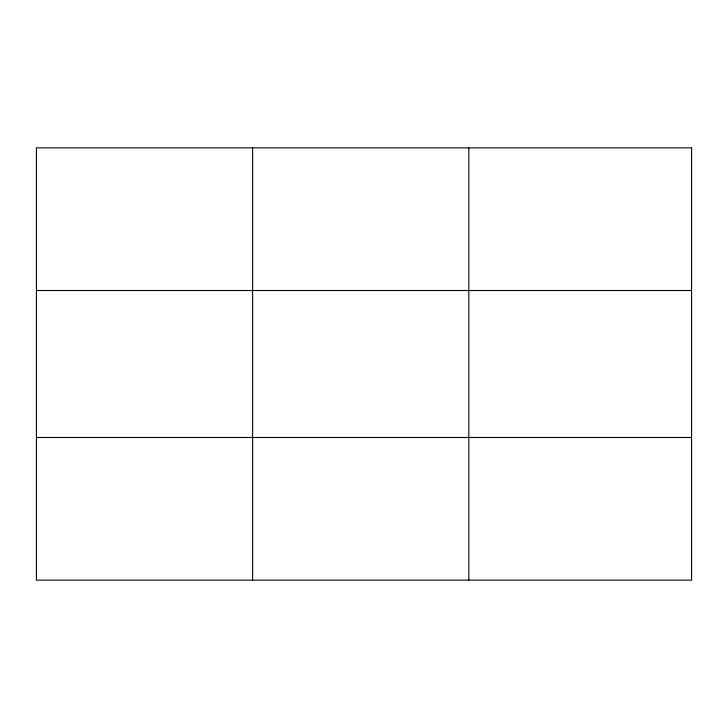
<?xml version="1.0" encoding="UTF-8"?>
<svg xmlns="http://www.w3.org/2000/svg" width="728" height="728" viewBox="0 0 728 728"><rect width="100%" height="100%" fill="white"/><g stroke="black" fill="none" stroke-linecap="round" stroke-linejoin="round"><path stroke-width="1.09" d="M252.616 580.125L252.616 147.875M468.832 580.125L468.832 147.875M36.4 290.517L691.6 290.517M36.4 437.483L691.6 437.483M691.6 147.875L691.6 580.125L36.4 580.125L36.4 147.875L691.6 147.875"/></g></svg>
